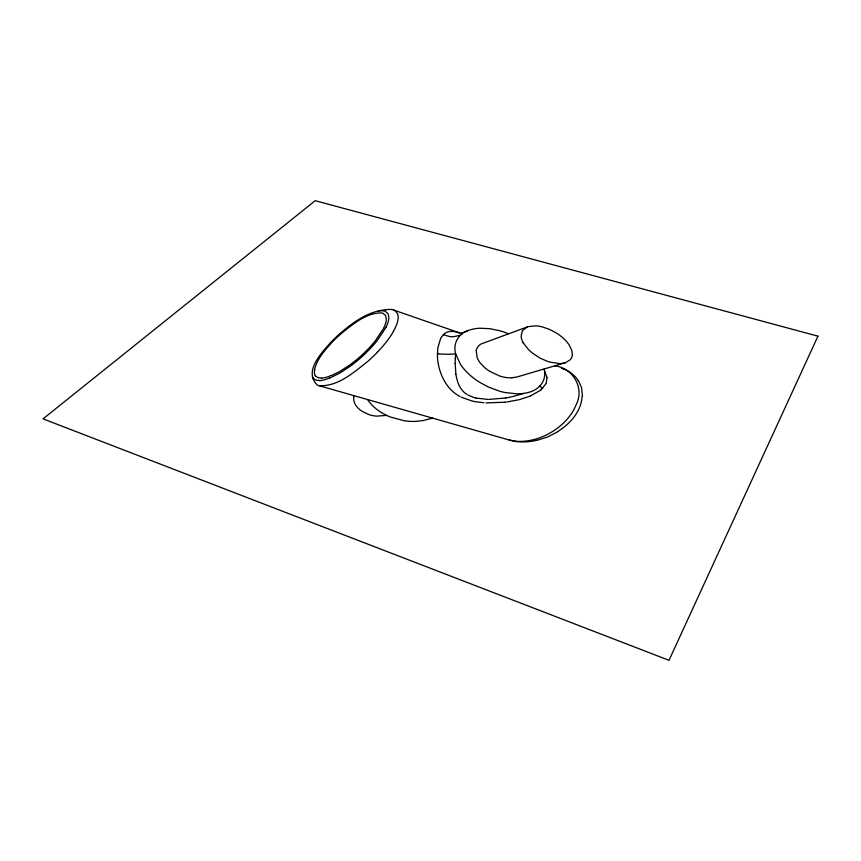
<?xml version="1.0" encoding="UTF-8"?>
<svg xmlns="http://www.w3.org/2000/svg" width="861" height="861" viewBox="0 0 861 861"><rect width="100%" height="100%" fill="white"/><g stroke="black" fill="none" stroke-linecap="round" stroke-linejoin="round"><path stroke-width="1.29" d="M455.157 363.385L455.275 358.779M455.275 358.682L455.641 353.86A61.723 36.184 2.8 0 1 454.963 349.792C454.382 343.657 457.202 337.394 462.196 333.799M582.456 396.125L581.562 387.579L578.366 380.54M572.371 355.152L571.887 350.761L569.444 345.444A56.966 33.601 2.8 0 0 565.203 340.041L562.47 337.469A58.333 34.44 2.8 0 0 556.109 332.873L549.178 329.246L541.795 326.75A20.47 11.817 3.3 0 0 535.531 325.856L527.987 326.663L480.847 344.066A19.857 11.699 2.1 0 0 476.294 350.395M476.23 350.384L477.037 357.207A47.527 27.939 3.1 0 0 480.169 362.868L484.42 367.389A49.023 28.79 3.1 0 0 489.844 371.371M314.491 369.875C316.923 359.048 324.748 350.373 331.98 342.387A229.413 143.787 3.7 0 1 340.644 334.068C352.429 324.672 365.559 312.909 381.477 312.887A5.596 3.164 -1.8 0 1 383.07 313.361L385.631 315.621L386.341 319.474A63.649 35.818 -3.6 0 1 383.554 328.364M546.251 383.016L546.961 377.505M546.003 383.64L540.816 390.076M440.66 338.427L437.754 348.167L437.442 357.713M440.897 337.932L444.33 333.691M386.094 327.277L377.053 340.816A215.928 115.116 -7.2 0 1 370.348 348.511L364.547 354.334A180.476 97.885 -6.6 0 1 350.449 366.086L339.891 373.061L329.989 377.968M383.662 328.375L375.17 341.01A201.722 108.163 -7 0 1 367.184 349.975L363.514 353.58A167.97 91.557 -6.4 0 1 349.394 365.236L339.686 371.511L331.367 375.59M393.369 331.41C396.727 325.49 402.227 313.921 393.531 309.992L459.677 332.916M377.473 352.16L375.654 354.022A223.505 119.238 -7.2 0 1 367.765 361.405C353.763 372.393 337.803 386.933 318.85 385.631A7.491 4.52 -4.2 0 1 317.3 385.018C303.33 371.554 321.551 352.784 330.753 342.42A239.487 150.438 4 0 1 338.599 334.778C352.084 323.058 367.475 311.295 385.932 309.745M542.656 388.451L542.731 388.376A13.152 7.964 4.3 0 1 539.998 386.105L539.922 385.943M540.73 390.151L530.107 396.135M444.717 333.411L446.289 332.518A8.588 4.983 0.6 0 1 448.893 331.668L449.345 331.593M558.057 431.619L547.456 437.054L536.575 440.434M460.387 335.316L453.166 336.737A16.337 9.363 0.6 0 1 449.485 336.511L443.189 334.66M529.902 396.211L519.377 399.622L507.258 401.947M463.498 332.357L468.104 330.559M527.502 326.836L522.476 330.549L521.12 336.199A45.956 26.368 4.4 0 0 523.079 342.71M462.755 332.604L462.572 332.647A6.07 3.487 0.8 0 1 460.215 332.938L459.839 332.927M432.609 418.134L422.934 420.588L415.389 421.406A37.906 23.527 -0.9 0 1 404.562 420.825L389.947 416.875A54.329 33.385 -0.6 0 1 385.039 414.615L381.003 412.311A63.37 38.777 -0.4 0 1 367.647 399.558M386.611 415.4L376.461 416.143A23.473 14.594 -2.2 0 1 368.809 414.561L362.137 411.343A33.439 20.686 -1.9 0 1 357.735 407.727L357.154 407.081A30.221 18.716 -2.1 0 1 353.914 396.006M512.532 396.62L523.682 393.391A25.26 15.294 3 0 0 530.139 391.916C537.07 389.785 543.452 384.2 544.464 376.731A54.383 32.772 2 0 0 544.582 371.597L544.174 368.971M511.606 396.824L506.806 397.771M506.419 397.836L505.493 397.997M505.192 398.04L488.897 399.396M506.107 402.098L505.127 402.216M505.041 402.227L486.024 402.894M511.951 377.753L516.697 377.064L565.591 362.653L570.154 359.823A20.201 11.85 4 0 0 572.339 355.152M319.668 380.497L317.268 380.347A6.587 3.95 -4.2 0 1 314.922 379.583L313.716 378.722A11.602 6.963 -4.1 0 1 312.425 376.709M321.357 378.011L319.054 377.818A6.102 3.659 -4.2 0 1 317.182 377.172L315.761 376.085M487.789 399.386L476.23 398.126M483.968 402.765L475.993 401.796A43.911 26.583 1.9 0 1 473.195 401.258L472.657 401.14M514.652 441.209L509.303 440.046M476.025 398.083L474.239 397.621M471.893 400.957L461.388 397.255M509.26 440.036L509.12 439.993A26.325 16.746 3.4 0 0 519.818 441.424C537.016 441.306 553.774 433.18 565.623 420.9A101.576 62.261 1.5 0 0 572.414 412.107A105.752 64.769 1.4 0 0 576.138 404.767C584.823 388.289 573.028 367.819 554.71 365.86M318.85 385.631L509.045 439.971M473.862 397.513L468.029 395.091M459.591 332.916L455.953 331.937A13.367 7.771 0.5 0 0 451.691 331.399M561.555 368.239L563.557 368.992M508.41 333.734L504.707 332.292A52.801 31.362 1.5 0 0 500.435 330.904L490.017 328.687L479.728 328.224A25.701 15.003 1.6 0 0 462.12 333.767M489.844 371.371L499.541 375.977A21.654 12.926 2.7 0 0 511.961 377.818M467.092 394.521C460.301 390.399 457.159 382.747 455.889 374.104M544.626 371.102L546.95 377.322M523.133 342.7L528.46 349.512A64.64 36.808 4.9 0 0 532.981 353.484L539.955 358.079L547.338 361.308A29.887 17.36 4.3 0 0 549.533 362.018L559.176 363.546A13.572 7.964 4.3 0 0 565.107 362.815M455.878 374.018L455.157 363.525M437.474 358.165C438.755 371.887 444.62 386.083 456.222 394.209A39.929 24.248 1.9 0 0 460.14 396.609M378.388 311.036A10.978 6.199 -1.7 0 1 381.671 310.713L383.64 310.896A5.973 3.369 -1.7 0 1 385.341 311.391L388.085 313.781L388.871 317.838A67.18 37.733 -3.6 0 1 385.986 327.255M385.997 309.831A10.138 5.726 -1.4 0 1 393.671 309.82M563.697 368.874A36.539 22.246 4 0 1 578.151 380.573M582.154 396.092A90.104 55.405 2.1 0 1 557.842 431.479M536.5 440.326A39.057 24.646 3.4 0 1 514.62 441.349M449.797 331.528A8.61 4.994 0.6 0 1 451.627 331.42M393.455 331.431A187.44 101.609 -6.5 0 1 377.387 352.127M329.828 377.839A22.321 13.259 -4.2 0 1 319.711 380.702M523.477 393.423A29.522 17.823 2.9 0 1 516.826 393.821L505.052 392.53A46.655 27.853 2.9 0 1 499.466 391.152L488.617 387.127L479.695 382.306A83.14 48.582 3.5 0 1 468.61 373.889L465.952 371.231A91.417 53.231 3.7 0 1 460.484 364.386L455.641 353.86L452.918 354.086A54.135 30.888 0.4 0 1 446.73 354.215A61.465 34.892 0.4 0 1 437.27 353.774M331.194 375.45A20.804 12.334 -4.2 0 1 321.401 378.237M315.417 376.171A21.321 12.754 -3.6 0 1 314.792 369.886M817.95 336.167L669.019 660.312L43.05 418.855L315.212 200.688L817.95 336.167"/></g></svg>
